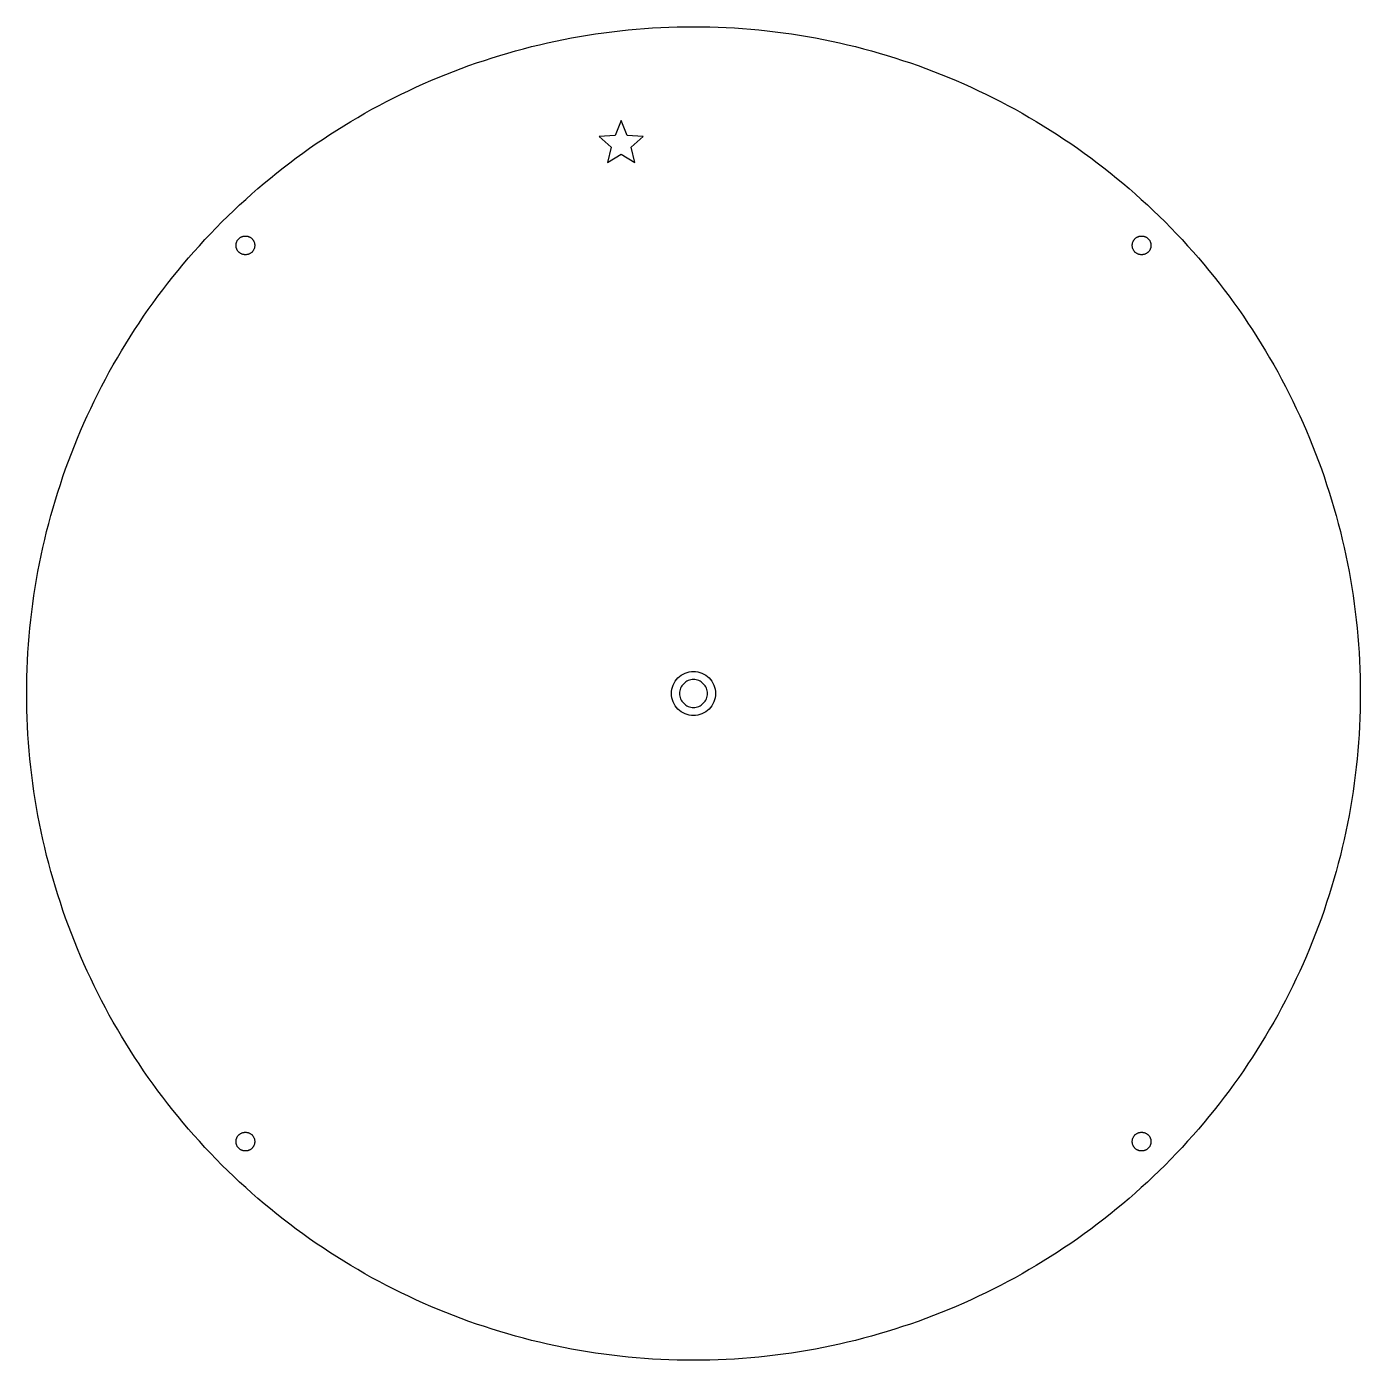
# Model space of a CAD drawing. Header units: millimetres. Extents: x -121 to 121, y -121 to 121.
import ezdxf

# ---------------------------------------------------------------- set-up
doc = ezdxf.new("R2010")
doc.units = ezdxf.units.MM
doc.layers.add('CUT', color=1, linetype='Continuous')
doc.layers.add('ENGRAVE', color=7, linetype='Continuous')

msp = doc.modelspace()

# ---------------------------------------------------------------- linework, layer by layer
at = {"layer": 'CUT'}
for points in [[(120.83, 0), (120.82, -1.48), (120.79, -2.97), (120.75, -4.45), (120.68, -5.93), (120.6, -7.41), (120.5, -8.89), (120.38, -10.37), (120.25, -11.84), (120.09, -13.32), (119.92, -14.79), (119.73, -16.26), (119.52, -17.73), (119.3, -19.19), (119.05, -20.66), (118.79, -22.12), (118.51, -23.57), (118.21, -25.03), (117.89, -26.47), (117.56, -27.92), (117.21, -29.36), (116.84, -30.8), (116.45, -32.23), (116.05, -33.65), (115.63, -35.08), (115.19, -36.49), (114.73, -37.9), (114.26, -39.31), (113.77, -40.71), (113.26, -42.1), (112.73, -43.49), (112.19, -44.87), (111.63, -46.24), (111.06, -47.61), (110.46, -48.97), (109.86, -50.32), (109.23, -51.66), (108.59, -53), (107.93, -54.33), (107.25, -55.65), (106.56, -56.96), (105.86, -58.26), (105.13, -59.56), (104.39, -60.84), (103.64, -62.12), (102.87, -63.39), (102.08, -64.64), (101.28, -65.89), (100.47, -67.13), (99.64, -68.36), (98.79, -69.58), (97.93, -70.78), (97.05, -71.98), (96.16, -73.16), (95.26, -74.34), (94.34, -75.5), (93.4, -76.65), (92.46, -77.79), (91.49, -78.92), (90.52, -80.04), (89.53, -81.14), (88.53, -82.24), (87.51, -83.32), (86.48, -84.39), (85.44, -85.44), (84.39, -86.48), (83.32, -87.51), (82.24, -88.53), (81.14, -89.53), (80.04, -90.52), (78.92, -91.49), (77.79, -92.46), (76.65, -93.4), (75.5, -94.34), (74.34, -95.26), (73.16, -96.16), (71.98, -97.05), (70.78, -97.93), (69.58, -98.79), (68.36, -99.64), (67.13, -100.47), (65.89, -101.28), (64.64, -102.08), (63.39, -102.87), (62.12, -103.64), (60.84, -104.39), (59.56, -105.13), (58.26, -105.86), (56.96, -106.56), (55.65, -107.25), (54.33, -107.93), (53, -108.59), (51.66, -109.23), (50.32, -109.86), (48.97, -110.46), (47.61, -111.06), (46.24, -111.63), (44.87, -112.19), (43.49, -112.73), (42.1, -113.26), (40.71, -113.77), (39.31, -114.26), (37.9, -114.73), (36.49, -115.19), (35.08, -115.63), (33.65, -116.05), (32.23, -116.45), (30.8, -116.84), (29.36, -117.21), (27.92, -117.56), (26.47, -117.89), (25.03, -118.21), (23.57, -118.51), (22.12, -118.79), (20.66, -119.05), (19.19, -119.3), (17.73, -119.52), (16.26, -119.73), (14.79, -119.92), (13.32, -120.09), (11.84, -120.25), (10.37, -120.38), (8.89, -120.5), (7.41, -120.6), (5.93, -120.68), (4.45, -120.75), (2.97, -120.79), (1.48, -120.82), (0, -120.83), (-1.48, -120.82), (-2.97, -120.79), (-4.45, -120.75), (-5.93, -120.68), (-7.41, -120.6), (-8.89, -120.5), (-10.37, -120.38), (-11.84, -120.25), (-13.32, -120.09), (-14.79, -119.92), (-16.26, -119.73), (-17.73, -119.52), (-19.19, -119.3), (-20.66, -119.05), (-22.12, -118.79), (-23.57, -118.51), (-25.03, -118.21), (-26.47, -117.89), (-27.92, -117.56), (-29.36, -117.21), (-30.8, -116.84), (-32.23, -116.45), (-33.65, -116.05), (-35.08, -115.63), (-36.49, -115.19), (-37.9, -114.73), (-39.31, -114.26), (-40.71, -113.77), (-42.1, -113.26), (-43.49, -112.73), (-44.87, -112.19), (-46.24, -111.63), (-47.61, -111.06), (-48.97, -110.46), (-50.32, -109.86), (-51.66, -109.23), (-53, -108.59), (-54.33, -107.93), (-55.65, -107.25), (-56.96, -106.56), (-58.26, -105.86), (-59.56, -105.13), (-60.84, -104.39), (-62.12, -103.64), (-63.39, -102.87), (-64.64, -102.08), (-65.89, -101.28), (-67.13, -100.47), (-68.36, -99.64), (-69.58, -98.79), (-70.78, -97.93), (-71.98, -97.05), (-73.16, -96.16), (-74.34, -95.26), (-75.5, -94.34), (-76.65, -93.4), (-77.79, -92.46), (-78.92, -91.49), (-80.04, -90.52), (-81.14, -89.53), (-82.24, -88.53), (-83.32, -87.51), (-84.39, -86.48), (-85.44, -85.44), (-86.48, -84.39), (-87.51, -83.32), (-88.53, -82.24), (-89.53, -81.14), (-90.52, -80.04), (-91.49, -78.92), (-92.46, -77.79), (-93.4, -76.65), (-94.34, -75.5), (-95.26, -74.34), (-96.16, -73.16), (-97.05, -71.98), (-97.93, -70.78), (-98.79, -69.58), (-99.64, -68.36), (-100.47, -67.13), (-101.28, -65.89), (-102.08, -64.64), (-102.87, -63.39), (-103.64, -62.12), (-104.39, -60.84), (-105.13, -59.56), (-105.86, -58.26), (-106.56, -56.96), (-107.25, -55.65), (-107.93, -54.33), (-108.59, -53), (-109.23, -51.66), (-109.86, -50.32), (-110.46, -48.97), (-111.06, -47.61), (-111.63, -46.24), (-112.19, -44.87), (-112.73, -43.49), (-113.26, -42.1), (-113.77, -40.71), (-114.26, -39.31), (-114.73, -37.9), (-115.19, -36.49), (-115.63, -35.08), (-116.05, -33.65), (-116.45, -32.23), (-116.84, -30.8), (-117.21, -29.36), (-117.56, -27.92), (-117.89, -26.47), (-118.21, -25.03), (-118.51, -23.57), (-118.79, -22.12), (-119.05, -20.66), (-119.3, -19.19), (-119.52, -17.73), (-119.73, -16.26), (-119.92, -14.79), (-120.09, -13.32), (-120.25, -11.84), (-120.38, -10.37), (-120.5, -8.89), (-120.6, -7.41), (-120.68, -5.93), (-120.75, -4.45), (-120.79, -2.97), (-120.82, -1.48), (-120.83, 0), (-120.82, 1.48), (-120.79, 2.97), (-120.75, 4.45), (-120.68, 5.93), (-120.6, 7.41), (-120.5, 8.89), (-120.38, 10.37), (-120.25, 11.84), (-120.09, 13.32), (-119.92, 14.79), (-119.73, 16.26), (-119.52, 17.73), (-119.3, 19.19), (-119.05, 20.66), (-118.79, 22.12), (-118.51, 23.57), (-118.21, 25.03), (-117.89, 26.47), (-117.56, 27.92), (-117.21, 29.36), (-116.84, 30.8), (-116.45, 32.23), (-116.05, 33.65), (-115.63, 35.08), (-115.19, 36.49), (-114.73, 37.9), (-114.26, 39.31), (-113.77, 40.71), (-113.26, 42.1), (-112.73, 43.49), (-112.19, 44.87), (-111.63, 46.24), (-111.06, 47.61), (-110.46, 48.97), (-109.86, 50.32), (-109.23, 51.66), (-108.59, 53), (-107.93, 54.33), (-107.25, 55.65), (-106.56, 56.96), (-105.86, 58.26), (-105.13, 59.56), (-104.39, 60.84), (-103.64, 62.12), (-102.87, 63.39), (-102.08, 64.64), (-101.28, 65.89), (-100.47, 67.13), (-99.64, 68.36), (-98.79, 69.58), (-97.93, 70.78), (-97.05, 71.98), (-96.16, 73.16), (-95.26, 74.34), (-94.34, 75.5), (-93.4, 76.65), (-92.46, 77.79), (-91.49, 78.92), (-90.52, 80.04), (-89.53, 81.14), (-88.53, 82.24), (-87.51, 83.32), (-86.48, 84.39), (-85.44, 85.44), (-84.39, 86.48), (-83.32, 87.51), (-82.24, 88.53), (-81.14, 89.53), (-80.04, 90.52), (-78.92, 91.49), (-77.79, 92.46), (-76.65, 93.4), (-75.5, 94.34), (-74.34, 95.26), (-73.16, 96.16), (-71.98, 97.05), (-70.78, 97.93), (-69.58, 98.79), (-68.36, 99.64), (-67.13, 100.47), (-65.89, 101.28), (-64.64, 102.08), (-63.39, 102.87), (-62.12, 103.64), (-60.84, 104.39), (-59.56, 105.13), (-58.26, 105.86), (-56.96, 106.56), (-55.65, 107.25), (-54.33, 107.93), (-53, 108.59), (-51.66, 109.23), (-50.32, 109.86), (-48.97, 110.46), (-47.61, 111.06), (-46.24, 111.63), (-44.87, 112.19), (-43.49, 112.73), (-42.1, 113.26), (-40.71, 113.77), (-39.31, 114.26), (-37.9, 114.73), (-36.49, 115.19), (-35.08, 115.63), (-33.65, 116.05), (-32.23, 116.45), (-30.8, 116.84), (-29.36, 117.21), (-27.92, 117.56), (-26.47, 117.89), (-25.03, 118.21), (-23.57, 118.51), (-22.12, 118.79), (-20.66, 119.05), (-19.19, 119.3), (-17.73, 119.52), (-16.26, 119.73), (-14.79, 119.92), (-13.32, 120.09), (-11.84, 120.25), (-10.37, 120.38), (-8.89, 120.5), (-7.41, 120.6), (-5.93, 120.68), (-4.45, 120.75), (-2.97, 120.79), (-1.48, 120.82), (0, 120.83), (1.48, 120.82), (2.97, 120.79), (4.45, 120.75), (5.93, 120.68), (7.41, 120.6), (8.89, 120.5), (10.37, 120.38), (11.84, 120.25), (13.32, 120.09), (14.79, 119.92), (16.26, 119.73), (17.73, 119.52), (19.19, 119.3), (20.66, 119.05), (22.12, 118.79), (23.57, 118.51), (25.03, 118.21), (26.47, 117.89), (27.92, 117.56), (29.36, 117.21), (30.8, 116.84), (32.23, 116.45), (33.65, 116.05), (35.08, 115.63), (36.49, 115.19), (37.9, 114.73), (39.31, 114.26), (40.71, 113.77), (42.1, 113.26), (43.49, 112.73), (44.87, 112.19), (46.24, 111.63), (47.61, 111.06), (48.97, 110.46), (50.32, 109.86), (51.66, 109.23), (53, 108.59), (54.33, 107.93), (55.65, 107.25), (56.96, 106.56), (58.26, 105.86), (59.56, 105.13), (60.84, 104.39), (62.12, 103.64), (63.39, 102.87), (64.64, 102.08), (65.89, 101.28), (67.13, 100.47), (68.36, 99.64), (69.58, 98.79), (70.78, 97.93), (71.98, 97.05), (73.16, 96.16), (74.34, 95.26), (75.5, 94.34), (76.65, 93.4), (77.79, 92.46), (78.92, 91.49), (80.04, 90.52), (81.14, 89.53), (82.24, 88.53), (83.32, 87.51), (84.39, 86.48), (85.44, 85.44), (86.48, 84.39), (87.51, 83.32), (88.53, 82.24), (89.53, 81.14), (90.52, 80.04), (91.49, 78.92), (92.46, 77.79), (93.4, 76.65), (94.34, 75.5), (95.26, 74.34), (96.16, 73.16), (97.05, 71.98), (97.93, 70.78), (98.79, 69.58), (99.64, 68.36), (100.47, 67.13), (101.28, 65.89), (102.08, 64.64), (102.87, 63.39), (103.64, 62.12), (104.39, 60.84), (105.13, 59.56), (105.86, 58.26), (106.56, 56.96), (107.25, 55.65), (107.93, 54.33), (108.59, 53), (109.23, 51.66), (109.86, 50.32), (110.46, 48.97), (111.06, 47.61), (111.63, 46.24), (112.19, 44.87), (112.73, 43.49), (113.26, 42.1), (113.77, 40.71), (114.26, 39.31), (114.73, 37.9), (115.19, 36.49), (115.63, 35.08), (116.05, 33.65), (116.45, 32.23), (116.84, 30.8), (117.21, 29.36), (117.56, 27.92), (117.89, 26.47), (118.21, 25.03), (118.51, 23.57), (118.79, 22.12), (119.05, 20.66), (119.3, 19.19), (119.52, 17.73), (119.73, 16.26), (119.92, 14.79), (120.09, 13.32), (120.25, 11.84), (120.38, 10.37), (120.5, 8.89), (120.6, 7.41), (120.68, 5.93), (120.75, 4.45), (120.79, 2.97), (120.82, 1.48), (120.83, 0)], [(-79.5, 81.2), (-79.5, 81.11), (-79.51, 81.03), (-79.52, 80.95), (-79.53, 80.87), (-79.55, 80.78), (-79.57, 80.7), (-79.6, 80.62), (-79.63, 80.55), (-79.66, 80.47), (-79.7, 80.4), (-79.74, 80.32), (-79.78, 80.25), (-79.83, 80.18), (-79.88, 80.12), (-79.94, 80.06), (-80, 80), (-80.06, 79.94), (-80.12, 79.88), (-80.18, 79.83), (-80.25, 79.78), (-80.32, 79.74), (-80.4, 79.7), (-80.47, 79.66), (-80.55, 79.63), (-80.62, 79.6), (-80.7, 79.57), (-80.78, 79.55), (-80.87, 79.53), (-80.95, 79.52), (-81.03, 79.51), (-81.11, 79.5), (-81.2, 79.5), (-81.28, 79.5), (-81.36, 79.51), (-81.45, 79.52), (-81.53, 79.53), (-81.61, 79.55), (-81.69, 79.57), (-81.77, 79.6), (-81.85, 79.63), (-81.92, 79.66), (-82, 79.7), (-82.07, 79.74), (-82.14, 79.78), (-82.21, 79.83), (-82.28, 79.88), (-82.34, 79.94), (-82.4, 80), (-82.46, 80.06), (-82.51, 80.12), (-82.56, 80.18), (-82.61, 80.25), (-82.66, 80.32), (-82.7, 80.4), (-82.73, 80.47), (-82.77, 80.55), (-82.8, 80.62), (-82.82, 80.7), (-82.85, 80.78), (-82.86, 80.87), (-82.88, 80.95), (-82.89, 81.03), (-82.9, 81.11), (-82.9, 81.2), (-82.9, 81.28), (-82.89, 81.36), (-82.88, 81.45), (-82.86, 81.53), (-82.85, 81.61), (-82.82, 81.69), (-82.8, 81.77), (-82.77, 81.85), (-82.73, 81.92), (-82.7, 82), (-82.66, 82.07), (-82.61, 82.14), (-82.56, 82.21), (-82.51, 82.28), (-82.46, 82.34), (-82.4, 82.4), (-82.34, 82.46), (-82.28, 82.51), (-82.21, 82.56), (-82.14, 82.61), (-82.07, 82.66), (-82, 82.7), (-81.92, 82.73), (-81.85, 82.77), (-81.77, 82.8), (-81.69, 82.82), (-81.61, 82.85), (-81.53, 82.86), (-81.45, 82.88), (-81.36, 82.89), (-81.28, 82.9), (-81.2, 82.9), (-81.11, 82.9), (-81.03, 82.89), (-80.95, 82.88), (-80.87, 82.86), (-80.78, 82.85), (-80.7, 82.82), (-80.62, 82.8), (-80.55, 82.77), (-80.47, 82.73), (-80.4, 82.7), (-80.32, 82.66), (-80.25, 82.61), (-80.18, 82.56), (-80.12, 82.51), (-80.06, 82.46), (-80, 82.4), (-79.94, 82.34), (-79.88, 82.28), (-79.83, 82.21), (-79.78, 82.14), (-79.74, 82.07), (-79.7, 82), (-79.66, 81.92), (-79.63, 81.85), (-79.6, 81.77), (-79.57, 81.69), (-79.55, 81.61), (-79.53, 81.53), (-79.52, 81.45), (-79.51, 81.36), (-79.5, 81.28), (-79.5, 81.2)], [(82.9, 81.2), (82.9, 81.11), (82.89, 81.03), (82.88, 80.95), (82.86, 80.87), (82.85, 80.78), (82.82, 80.7), (82.8, 80.62), (82.77, 80.55), (82.73, 80.47), (82.7, 80.4), (82.66, 80.32), (82.61, 80.25), (82.56, 80.18), (82.51, 80.12), (82.46, 80.06), (82.4, 80), (82.34, 79.94), (82.28, 79.88), (82.21, 79.83), (82.14, 79.78), (82.07, 79.74), (82, 79.7), (81.92, 79.66), (81.85, 79.63), (81.77, 79.6), (81.69, 79.57), (81.61, 79.55), (81.53, 79.53), (81.45, 79.52), (81.36, 79.51), (81.28, 79.5), (81.2, 79.5), (81.11, 79.5), (81.03, 79.51), (80.95, 79.52), (80.87, 79.53), (80.78, 79.55), (80.7, 79.57), (80.62, 79.6), (80.55, 79.63), (80.47, 79.66), (80.4, 79.7), (80.32, 79.74), (80.25, 79.78), (80.18, 79.83), (80.12, 79.88), (80.06, 79.94), (80, 80), (79.94, 80.06), (79.88, 80.12), (79.83, 80.18), (79.78, 80.25), (79.74, 80.32), (79.7, 80.4), (79.66, 80.47), (79.63, 80.55), (79.6, 80.62), (79.57, 80.7), (79.55, 80.78), (79.53, 80.87), (79.52, 80.95), (79.51, 81.03), (79.5, 81.11), (79.5, 81.2), (79.5, 81.28), (79.51, 81.36), (79.52, 81.45), (79.53, 81.53), (79.55, 81.61), (79.57, 81.69), (79.6, 81.77), (79.63, 81.85), (79.66, 81.92), (79.7, 82), (79.74, 82.07), (79.78, 82.14), (79.83, 82.21), (79.88, 82.28), (79.94, 82.34), (80, 82.4), (80.06, 82.46), (80.12, 82.51), (80.18, 82.56), (80.25, 82.61), (80.32, 82.66), (80.4, 82.7), (80.47, 82.73), (80.55, 82.77), (80.62, 82.8), (80.7, 82.82), (80.78, 82.85), (80.87, 82.86), (80.95, 82.88), (81.03, 82.89), (81.11, 82.9), (81.2, 82.9), (81.28, 82.9), (81.36, 82.89), (81.45, 82.88), (81.53, 82.86), (81.61, 82.85), (81.69, 82.82), (81.77, 82.8), (81.85, 82.77), (81.92, 82.73), (82, 82.7), (82.07, 82.66), (82.14, 82.61), (82.21, 82.56), (82.28, 82.51), (82.34, 82.46), (82.4, 82.4), (82.46, 82.34), (82.51, 82.28), (82.56, 82.21), (82.61, 82.14), (82.66, 82.07), (82.7, 82), (82.73, 81.92), (82.77, 81.85), (82.8, 81.77), (82.82, 81.69), (82.85, 81.61), (82.86, 81.53), (82.88, 81.45), (82.89, 81.36), (82.9, 81.28), (82.9, 81.2)], [(-79.5, -81.2), (-79.5, -81.28), (-79.51, -81.36), (-79.52, -81.45), (-79.53, -81.53), (-79.55, -81.61), (-79.57, -81.69), (-79.6, -81.77), (-79.63, -81.85), (-79.66, -81.92), (-79.7, -82), (-79.74, -82.07), (-79.78, -82.14), (-79.83, -82.21), (-79.88, -82.28), (-79.94, -82.34), (-80, -82.4), (-80.06, -82.46), (-80.12, -82.51), (-80.18, -82.56), (-80.25, -82.61), (-80.32, -82.66), (-80.4, -82.7), (-80.47, -82.73), (-80.55, -82.77), (-80.62, -82.8), (-80.7, -82.82), (-80.78, -82.85), (-80.87, -82.86), (-80.95, -82.88), (-81.03, -82.89), (-81.11, -82.9), (-81.2, -82.9), (-81.28, -82.9), (-81.36, -82.89), (-81.45, -82.88), (-81.53, -82.86), (-81.61, -82.85), (-81.69, -82.82), (-81.77, -82.8), (-81.85, -82.77), (-81.92, -82.73), (-82, -82.7), (-82.07, -82.66), (-82.14, -82.61), (-82.21, -82.56), (-82.28, -82.51), (-82.34, -82.46), (-82.4, -82.4), (-82.46, -82.34), (-82.51, -82.28), (-82.56, -82.21), (-82.61, -82.14), (-82.66, -82.07), (-82.7, -82), (-82.73, -81.92), (-82.77, -81.85), (-82.8, -81.77), (-82.82, -81.69), (-82.85, -81.61), (-82.86, -81.53), (-82.88, -81.45), (-82.89, -81.36), (-82.9, -81.28), (-82.9, -81.2), (-82.9, -81.11), (-82.89, -81.03), (-82.88, -80.95), (-82.86, -80.87), (-82.85, -80.78), (-82.82, -80.7), (-82.8, -80.62), (-82.77, -80.55), (-82.73, -80.47), (-82.7, -80.4), (-82.66, -80.32), (-82.61, -80.25), (-82.56, -80.18), (-82.51, -80.12), (-82.46, -80.06), (-82.4, -80), (-82.34, -79.94), (-82.28, -79.88), (-82.21, -79.83), (-82.14, -79.78), (-82.07, -79.74), (-82, -79.7), (-81.92, -79.66), (-81.85, -79.63), (-81.77, -79.6), (-81.69, -79.57), (-81.61, -79.55), (-81.53, -79.53), (-81.45, -79.52), (-81.36, -79.51), (-81.28, -79.5), (-81.2, -79.5), (-81.11, -79.5), (-81.03, -79.51), (-80.95, -79.52), (-80.87, -79.53), (-80.78, -79.55), (-80.7, -79.57), (-80.62, -79.6), (-80.55, -79.63), (-80.47, -79.66), (-80.4, -79.7), (-80.32, -79.74), (-80.25, -79.78), (-80.18, -79.83), (-80.12, -79.88), (-80.06, -79.94), (-80, -80), (-79.94, -80.06), (-79.88, -80.12), (-79.83, -80.18), (-79.78, -80.25), (-79.74, -80.32), (-79.7, -80.4), (-79.66, -80.47), (-79.63, -80.55), (-79.6, -80.62), (-79.57, -80.7), (-79.55, -80.78), (-79.53, -80.87), (-79.52, -80.95), (-79.51, -81.03), (-79.5, -81.11), (-79.5, -81.2)], [(82.9, -81.2), (82.9, -81.28), (82.89, -81.36), (82.88, -81.45), (82.86, -81.53), (82.85, -81.61), (82.82, -81.69), (82.8, -81.77), (82.77, -81.85), (82.73, -81.92), (82.7, -82), (82.66, -82.07), (82.61, -82.14), (82.56, -82.21), (82.51, -82.28), (82.46, -82.34), (82.4, -82.4), (82.34, -82.46), (82.28, -82.51), (82.21, -82.56), (82.14, -82.61), (82.07, -82.66), (82, -82.7), (81.92, -82.73), (81.85, -82.77), (81.77, -82.8), (81.69, -82.82), (81.61, -82.85), (81.53, -82.86), (81.45, -82.88), (81.36, -82.89), (81.28, -82.9), (81.2, -82.9), (81.11, -82.9), (81.03, -82.89), (80.95, -82.88), (80.87, -82.86), (80.78, -82.85), (80.7, -82.82), (80.62, -82.8), (80.55, -82.77), (80.47, -82.73), (80.4, -82.7), (80.32, -82.66), (80.25, -82.61), (80.18, -82.56), (80.12, -82.51), (80.06, -82.46), (80, -82.4), (79.94, -82.34), (79.88, -82.28), (79.83, -82.21), (79.78, -82.14), (79.74, -82.07), (79.7, -82), (79.66, -81.92), (79.63, -81.85), (79.6, -81.77), (79.57, -81.69), (79.55, -81.61), (79.53, -81.53), (79.52, -81.45), (79.51, -81.36), (79.5, -81.28), (79.5, -81.2), (79.5, -81.11), (79.51, -81.03), (79.52, -80.95), (79.53, -80.87), (79.55, -80.78), (79.57, -80.7), (79.6, -80.62), (79.63, -80.55), (79.66, -80.47), (79.7, -80.4), (79.74, -80.32), (79.78, -80.25), (79.83, -80.18), (79.88, -80.12), (79.94, -80.06), (80, -80), (80.06, -79.94), (80.12, -79.88), (80.18, -79.83), (80.25, -79.78), (80.32, -79.74), (80.4, -79.7), (80.47, -79.66), (80.55, -79.63), (80.62, -79.6), (80.7, -79.57), (80.78, -79.55), (80.87, -79.53), (80.95, -79.52), (81.03, -79.51), (81.11, -79.5), (81.2, -79.5), (81.28, -79.5), (81.36, -79.51), (81.45, -79.52), (81.53, -79.53), (81.61, -79.55), (81.69, -79.57), (81.77, -79.6), (81.85, -79.63), (81.92, -79.66), (82, -79.7), (82.07, -79.74), (82.14, -79.78), (82.21, -79.83), (82.28, -79.88), (82.34, -79.94), (82.4, -80), (82.46, -80.06), (82.51, -80.12), (82.56, -80.18), (82.61, -80.25), (82.66, -80.32), (82.7, -80.4), (82.73, -80.47), (82.77, -80.55), (82.8, -80.62), (82.82, -80.7), (82.85, -80.78), (82.86, -80.87), (82.88, -80.95), (82.89, -81.03), (82.9, -81.11), (82.9, -81.2)]]:
    msp.add_lwpolyline(points, close=True, dxfattribs=at)
at = {"layer": 'ENGRAVE'}
for points in [[(-13.11, 103.8), (-14.22, 101.13), (-17.11, 100.9), (-14.91, 99.02), (-15.58, 96.2), (-13.11, 97.71), (-10.64, 96.2), (-11.32, 99.02), (-9.12, 100.9), (-12, 101.13), (-13.11, 103.8)], [(3.97, -0.39), (3.91, -0.78), (3.82, -1.16), (3.69, -1.53), (3.52, -1.88), (3.32, -2.22), (3.08, -2.53), (2.82, -2.82), (2.53, -3.08), (2.22, -3.32), (1.88, -3.52), (1.53, -3.69), (1.16, -3.82), (0.78, -3.91), (0.39, -3.97), (0, -3.99), (-0.39, -3.97), (-0.78, -3.91), (-1.16, -3.82), (-1.53, -3.69), (-1.88, -3.52), (-2.22, -3.32), (-2.53, -3.08), (-2.82, -2.82), (-3.08, -2.53), (-3.32, -2.22), (-3.52, -1.88), (-3.69, -1.53), (-3.82, -1.16), (-3.91, -0.78), (-3.97, -0.39), (-3.99, 0), (-3.97, 0.39), (-3.91, 0.78), (-3.82, 1.16), (-3.69, 1.53), (-3.52, 1.88), (-3.32, 2.22), (-3.08, 2.53), (-2.82, 2.82), (-2.53, 3.08), (-2.22, 3.32), (-1.88, 3.52), (-1.53, 3.69), (-1.16, 3.82), (-0.78, 3.91), (-0.39, 3.97), (0, 3.99), (0.39, 3.97), (0.78, 3.91), (1.16, 3.82), (1.53, 3.69), (1.88, 3.52), (2.22, 3.32), (2.53, 3.08), (2.82, 2.82), (3.08, 2.53), (3.32, 2.22), (3.52, 1.88), (3.69, 1.53), (3.82, 1.16), (3.91, 0.78), (3.97, 0.39), (3.99, 0), (3.97, -0.39)], [(2.51, 0.25), (2.47, 0.49), (2.41, 0.73), (2.33, 0.96), (2.22, 1.19), (2.1, 1.4), (1.95, 1.6), (1.78, 1.78), (1.6, 1.95), (1.4, 2.1), (1.19, 2.22), (0.96, 2.33), (0.73, 2.41), (0.49, 2.47), (0.25, 2.51), (0, 2.52), (-0.25, 2.51), (-0.49, 2.47), (-0.73, 2.41), (-0.96, 2.33), (-1.19, 2.22), (-1.4, 2.1), (-1.6, 1.95), (-1.78, 1.78), (-1.95, 1.6), (-2.1, 1.4), (-2.22, 1.19), (-2.33, 0.96), (-2.41, 0.73), (-2.47, 0.49), (-2.51, 0.25), (-2.52, 0), (-2.51, -0.25), (-2.47, -0.49), (-2.41, -0.73), (-2.33, -0.96), (-2.22, -1.19), (-2.1, -1.4), (-1.95, -1.6), (-1.78, -1.78), (-1.6, -1.95), (-1.4, -2.1), (-1.19, -2.22), (-0.96, -2.33), (-0.73, -2.41), (-0.49, -2.47), (-0.25, -2.51), (0, -2.52), (0.25, -2.51), (0.49, -2.47), (0.73, -2.41), (0.96, -2.33), (1.19, -2.22), (1.4, -2.1), (1.6, -1.95), (1.78, -1.78), (1.95, -1.6), (2.1, -1.4), (2.22, -1.19), (2.33, -0.96), (2.41, -0.73), (2.47, -0.49), (2.51, -0.25), (2.52, 0), (2.51, 0.25)]]:
    msp.add_lwpolyline(points, close=True, dxfattribs=at)

doc.saveas('drawing.dxf')
